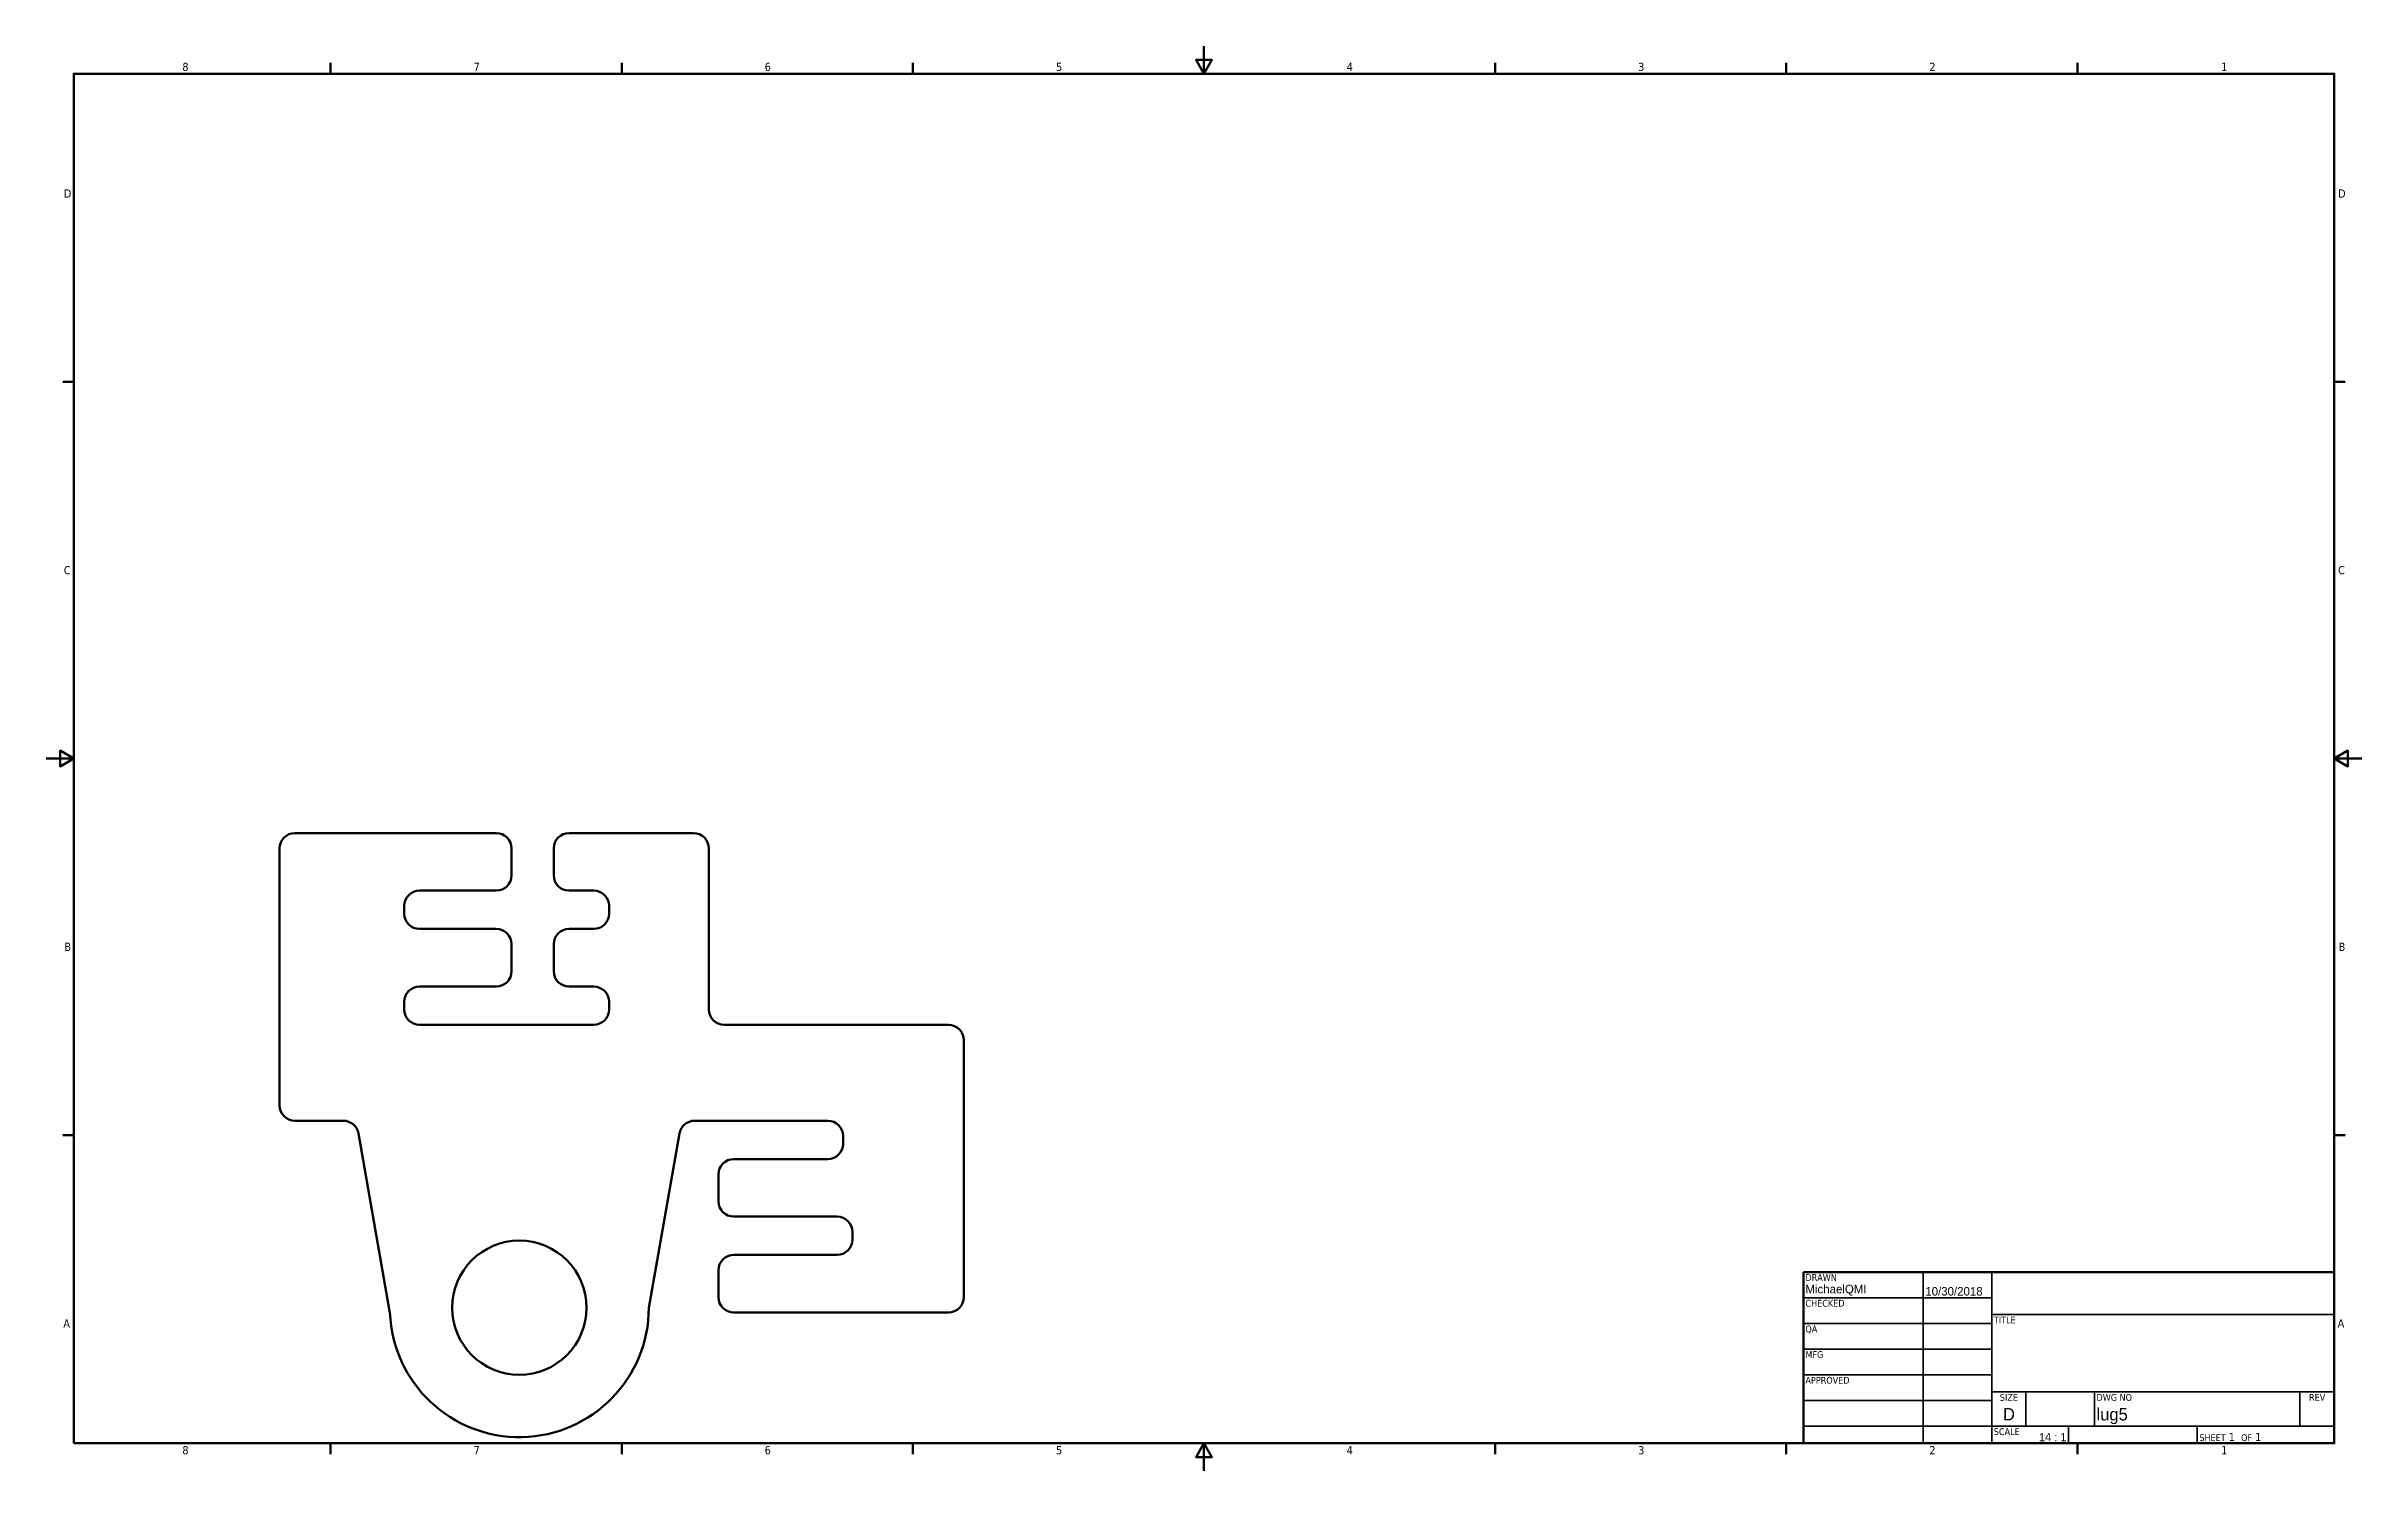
# Model space of a CAD drawing. Header units: inches. Extents: x 0.01 to 2.42, y 0.04 to 1.53.
import ezdxf
from ezdxf.enums import TextEntityAlignment as Align

# ---------------------------------------------------------------- set-up
doc = ezdxf.new("R2018")
doc.units = ezdxf.units.IN
doc.header["$LTSCALE"] = 0.071429
doc.header["$MEASUREMENT"] = 0
for name, color, linetype, lineweight in [('Border (ANSI)', 7, 'Continuous', 70), ('Title (ANSI)', 7, 'Continuous', 50), ('Visible (ANSI)', 7, 'Continuous', 50)]:
    doc.layers.add(name, color=color, linetype=linetype, lineweight=lineweight)
doc.styles.add('Note Text (ANSI)', font='tahoma.ttf')
doc.styles.add('Text Style30', font='tahoma.ttf')
doc.styles.add('Text Style38', font='tahoma.ttf')
doc.styles.add('Text Style39', font='tahoma.ttf')

# ---------------------------------------------------------------- blocks, each defined once
blk = doc.blocks.new('Borders Default Border')
at = {"layer": 'Border (ANSI)'}
for p, q in [((4.25, 21), (4.25, 21.16)), ((8.5, 21), (8.5, 21.16)), ((12.75, 21), (12.75, 21.16)), ((21.25, 21), (21.25, 21.16)), ((25.5, 21), (25.5, 21.16)), ((29.75, 21), (29.75, 21.16)), ((0.5, 16.5), (0.34, 16.5)), ((33.5, 16.5), (33.66, 16.5)), ((0.5, 5.5), (0.34, 5.5)), ((33.5, 5.5), (33.66, 5.5)), ((4.25, 1), (4.25, 0.84)), ((8.5, 1), (8.5, 0.84)), ((12.75, 1), (12.75, 0.84)), ((21.25, 1), (21.25, 0.84)), ((25.5, 1), (25.5, 0.84)), ((29.75, 1), (29.75, 0.84))]:
    blk.add_line(p, q, dxfattribs=at)
at = {"layer": 'Border (ANSI)', "flags": 128}
for points in [[(17, 21.4), (17, 21), (16.885, 21.2), (17.115, 21.2), (17, 21)], [(0.5, 1), (0.5, 21), (33.5, 21), (33.5, 1), (0.5, 1)], [(0.1, 11), (0.5, 11), (0.3, 11.115), (0.3, 10.885), (0.5, 11)], [(33.9, 11), (33.5, 11), (33.7, 11.115), (33.7, 10.885), (33.5, 11)], [(17, 0.6), (17, 1), (16.885, 0.8), (17.115, 0.8), (17, 1)]]:
    blk.add_lwpolyline(points, dxfattribs=at)
at = {"layer": 'Border (ANSI)', "char_height": 0.12, "attachment_point": 7, "style": 'Note Text (ANSI)'}
for s, insert in [('8', (2.086, 21.037)), ('7', (6.338, 21.04)), ('6', (10.587, 21.037)), ('5', (14.84, 21.037)), ('4', (19.083, 21.04)), ('3', (23.338, 21.037)), ('2', (27.589, 21.04)), ('1', (31.848, 21.04)), ('D', (0.356, 19.19)), ('D', (33.556, 19.19)), ('C', (0.356, 13.688)), ('C', (33.556, 13.688)), ('B', (0.363, 8.19)), ('B', (33.563, 8.19)), ('A', (0.349, 2.69)), ('A', (33.549, 2.69)), ('8', (2.086, 0.837)), ('7', (6.338, 0.84)), ('6', (10.587, 0.837)), ('5', (14.84, 0.837)), ('4', (19.083, 0.84)), ('3', (23.338, 0.837)), ('2', (27.589, 0.84)), ('1', (31.848, 0.84))]:
    blk.add_mtext(s, dxfattribs=dict(at, insert=insert))
blk = doc.blocks.new('Title Blocks ANSI - Large')
at = {"layer": 'Title (ANSI)'}
for p, q in [((5, 7.45), (5, 4.95)), ((12.75, 7.45), (5, 7.45)), ((12.75, 4.95), (12.75, 7.45)), ((5, 4.95), (12.75, 4.95))]:
    blk.add_line(p, q, dxfattribs=at)
at = {"layer": 'Title (ANSI)', "lineweight": 35}
for p, q in [((6.75, 4.95), (6.75, 7.45)), ((7.75, 4.95), (7.75, 7.45)), ((5, 7.075), (7.75, 7.075)), ((7.75, 6.83), (12.75, 6.83)), ((5, 6.7), (7.75, 6.7)), ((5, 6.325), (7.75, 6.325)), ((5, 5.95), (7.75, 5.95)), ((5, 5.575), (7.75, 5.575)), ((12.75, 5.7), (7.75, 5.7)), ((8.25, 5.2), (8.25, 5.7)), ((9.25, 5.2), (9.25, 5.7)), ((12.25, 5.2), (12.25, 5.7)), ((7.75, 5.2), (5, 5.2)), ((12.75, 5.2), (7.75, 5.2)), ((8.87, 5.2), (8.87, 4.95)), ((10.75, 5.2), (10.75, 4.95))]:
    blk.add_line(p, q, dxfattribs=at)
at = {"layer": 'Title (ANSI)', "style": 'Text Style38'}
for s, p in [('DRAWN', (5.03, 7.42)), ('CHECKED', (5.03, 7.045)), ('TITLE', (7.78, 6.8)), ('QA', (5.03, 6.67)), ('MFG', (5.03, 6.295)), ('APPROVED', (5.03, 5.92)), ('DWG NO', (9.28, 5.67)), ('SCALE', (7.78, 5.17))]:
    blk.add_text(s, height=0.1, dxfattribs=at).set_placement(p, align=Align.TOP_LEFT)
for s, p in [('SIZE', (8, 5.67)), ('REV', (12.5, 5.67))]:
    blk.add_text(s, height=0.1, dxfattribs=at).set_placement(p, align=Align.TOP_CENTER)
at = {"layer": 'Title (ANSI)', "insert": (10.78, 4.98), "char_height": 0.12, "attachment_point": 7, "style": 'Note Text (ANSI)'}
blk.add_mtext('\\fTahoma|b0|i0;\\H0.1000;SHEET\\fTahoma|b0|i0;\\H0.1200; 1  \\fTahoma|b0|i0;\\H0.1000;OF\\fTahoma|b0|i0;\\H0.1200; 1 ', dxfattribs=at)
at = {"layer": 'Title (ANSI)'}
for tag, height, style, p in [('AUTHOR', 0.125, 'Text Style39', (5.03, 7.105)), ('CREATION_DATE', 0.125, 'Text Style39', (6.78, 7.105)), ('CHECKED_BY', 0.125, 'Text Style39', (5.03, 6.73)), ('CHECKED_DATE', 0.125, 'Text Style39', (6.78, 6.73)), ('MFG_APPROVED_BY', 0.125, 'Text Style39', (5.03, 5.98)), ('MFG_APPROVED_DATE', 0.125, 'Text Style39', (6.78, 5.98)), ('ENG_APPROVED_BY', 0.125, 'Text Style39', (5.03, 5.605)), ('ENG_APPROVAL_DATE', 0.125, 'Text Style39', (6.78, 5.605)), ('PART_NUMBER', 0.18, 'Text Style30', (9.28, 5.23))]:
    blk.add_attdef(tag, text='', height=height, dxfattribs=dict(at, style=style)).set_placement(p, align=Align.BOTTOM_LEFT)
for tag, height, style, p in [('COMPANY', 0.125, 'Text Style39', (10.25, 7.14)), ('Sheet_Size', 0.18, 'Text Style30', (8, 5.375)), ('REVISION_NUMBER', 0.125, 'Text Style39', (12.5, 5.375))]:
    blk.add_attdef(tag, text='', height=height, dxfattribs=dict(at, style=style)).set_placement(p, align=Align.MIDDLE_CENTER)
at = {"layer": 'Title (ANSI)', "style": 'Text Style30'}
blk.add_attdef('TITLE', text='', height=0.18, dxfattribs=at).set_placement((7.78, 6.223), align=Align.MIDDLE_LEFT)
at = {"layer": 'Title (ANSI)', "style": 'Note Text (ANSI)'}
blk.add_attdef('Initial_View_Scale', text='', height=0.12, dxfattribs=at).set_placement((8.84, 4.98), align=Align.BOTTOM_RIGHT)

msp = doc.modelspace()

# ---------------------------------------------------------------- linework, layer by layer
at = {"layer": 'Visible (ANSI)'}
for p, q in [((0.4763, 0.7079), (0.2664, 0.7079)), ((0.682, 0.7079), (0.5522, 0.7079)), ((0.2504, 0.6919), (0.2504, 0.4239)), ((0.4923, 0.6639), (0.4923, 0.6919)), ((0.5362, 0.6919), (0.5362, 0.6639)), ((0.698, 0.5239), (0.698, 0.6919)), ((0.3804, 0.6239), (0.3804, 0.6319)), ((0.3964, 0.6479), (0.4763, 0.6479)), ((0.5522, 0.6479), (0.5779, 0.6479)), ((0.5939, 0.6319), (0.5939, 0.6239)), ((0.4763, 0.6079), (0.3964, 0.6079)), ((0.5779, 0.6079), (0.5522, 0.6079)), ((0.4923, 0.5639), (0.4923, 0.5919)), ((0.5362, 0.5919), (0.5362, 0.5639)), ((0.3804, 0.5239), (0.3804, 0.5319)), ((0.3964, 0.5479), (0.4763, 0.5479)), ((0.5522, 0.5479), (0.5779, 0.5479)), ((0.5939, 0.5319), (0.5939, 0.5239)), ((0.5779, 0.5079), (0.3964, 0.5079)), ((0.9479, 0.5079), (0.714, 0.5079)), ((0.9639, 0.2239), (0.9639, 0.4919)), ((0.2664, 0.4079), (0.3168, 0.4079)), ((0.3326, 0.3946), (0.3655, 0.2076)), ((0.6354, 0.2129), (0.6675, 0.3946)), ((0.6832, 0.4079), (0.822, 0.4079)), ((0.838, 0.3919), (0.838, 0.3839)), ((0.822, 0.3679), (0.724, 0.3679)), ((0.708, 0.3519), (0.708, 0.3239)), ((0.724, 0.3079), (0.8317, 0.3079)), ((0.8477, 0.2919), (0.8477, 0.2839)), ((0.8317, 0.2679), (0.724, 0.2679)), ((0.708, 0.2519), (0.708, 0.2239)), ((0.724, 0.2079), (0.9479, 0.2079))]:
    msp.add_line(p, q, dxfattribs=at)
msp.add_circle((0.5004, 0.2129), 0.07, dxfattribs=at)
for centre, radius, start, end in [((0.2664, 0.6919), 0.016, 90, 180), ((0.4763, 0.6919), 0.016, 0, 90), ((0.5522, 0.6919), 0.016, 90, 180), ((0.682, 0.6919), 0.016, 0, 90), ((0.4763, 0.6639), 0.016, 270, 0), ((0.5522, 0.6639), 0.016, 180, 270), ((0.3964, 0.6319), 0.016, 90, 180), ((0.5779, 0.6319), 0.016, 0, 90), ((0.3964, 0.6239), 0.016, 180, 270), ((0.4763, 0.5919), 0.016, 0, 90), ((0.5522, 0.5919), 0.016, 90, 180), ((0.5779, 0.6239), 0.016, 270, 0), ((0.4763, 0.5639), 0.016, 270, 0), ((0.5522, 0.5639), 0.016, 180, 270), ((0.3964, 0.5319), 0.016, 90, 180), ((0.5779, 0.5319), 0.016, 0, 90), ((0.3964, 0.5239), 0.016, 180, 270), ((0.5779, 0.5239), 0.016, 270, 0), ((0.714, 0.5239), 0.016, 180, 270), ((0.9479, 0.4919), 0.016, 0, 90), ((0.2664, 0.4239), 0.016, 180, 270), ((0.3168, 0.3919), 0.016, 10, 90), ((0.6832, 0.3919), 0.016, 90, 170), ((0.822, 0.3919), 0.016, 0, 90), ((0.724, 0.3519), 0.016, 90, 180), ((0.822, 0.3839), 0.016, 270, 0), ((0.724, 0.3239), 0.016, 180, 270), ((0.8317, 0.2919), 0.016, 0, 90), ((0.724, 0.2519), 0.016, 90, 180), ((0.8317, 0.2839), 0.016, 270, 0), ((0.724, 0.2239), 0.016, 180, 270), ((0.9479, 0.2239), 0.016, 270, 0), ((0.5004, 0.2129), 0.135, 182.2321, 0)]:
    msp.add_arc(centre, radius, start, end, dxfattribs=at)

# ---------------------------------------------------------------- block references
at = {"xscale": 0.0714285714285714, "yscale": 0.0714285714285714, "zscale": 0.0714285714285714}
msp.add_blockref('Borders Default Border', (0, 0), dxfattribs=at)
ref = msp.add_blockref('Title Blocks ANSI - Large', (1.4821, -0.2821), dxfattribs=dict(xscale=0.0714285714285714, yscale=0.0714285714285714, zscale=0.0714285714285714))
lines = msp.add_mtext('MichaelQMI', dxfattribs={"layer": 'Title (ANSI)', "insert": (1.8414, 0.2254), "char_height": 0.00893, "attachment_point": 7, "style": 'Text Style39'})
ref.add_attrib('AUTHOR', '', (1.8414, 0.2254)).embed_mtext(lines)
lines = msp.add_mtext('10/30/2018', dxfattribs={"layer": 'Title (ANSI)', "insert": (1.9664, 0.2254), "char_height": 0.00893, "attachment_point": 7, "style": 'Text Style39'})
ref.add_attrib('CREATION_DATE', '', (1.9664, 0.2254)).embed_mtext(lines)
lines = msp.add_mtext('lug5', dxfattribs={"layer": 'Title (ANSI)', "insert": (2.145, 0.0914), "char_height": 0.01286, "attachment_point": 7, "style": 'Text Style30'})
ref.add_attrib('PART_NUMBER', '', (2.145, 0.0914)).embed_mtext(lines)
lines = msp.add_mtext('D', dxfattribs={"layer": 'Title (ANSI)', "insert": (2.0536, 0.1018), "char_height": 0.0129, "width": 0.035714, "attachment_point": 5, "style": 'Text Style30'})
ref.add_attrib('Sheet_Size', '', (2.0536, 0.1018)).embed_mtext(lines)
lines = msp.add_mtext('14 : 1', dxfattribs={"layer": 'Title (ANSI)', "insert": (2.1136, 0.0736), "char_height": 0.00857, "attachment_point": 9, "style": 'Note Text (ANSI)'})
ref.add_attrib('Initial_View_Scale', '', (2.1136, 0.0736)).embed_mtext(lines)

doc.saveas('drawing.dxf')
